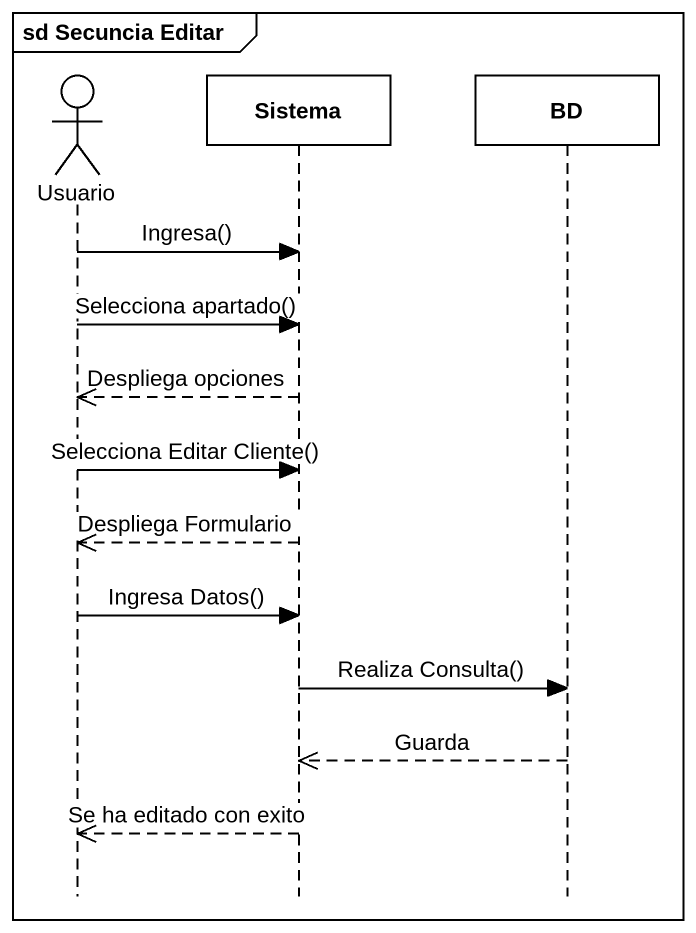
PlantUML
@startuml
mainframe sd Secuncia Editar
hide footbox
actor Usuario
participant Sistema
participant BD

Usuario -> Sistema : Ingresa()
Usuario -> Sistema : Selecciona apartado()
Sistema -->> Usuario : Despliega opciones
Usuario -> Sistema : Selecciona Editar Cliente()
Sistema -->> Usuario : Despliega Formulario
Usuario -> Sistema : Ingresa Datos()
Sistema -> BD : Realiza Consulta()
BD -->> Sistema : Guarda
Sistema -->> Usuario : Se ha editado con exito
@enduml
